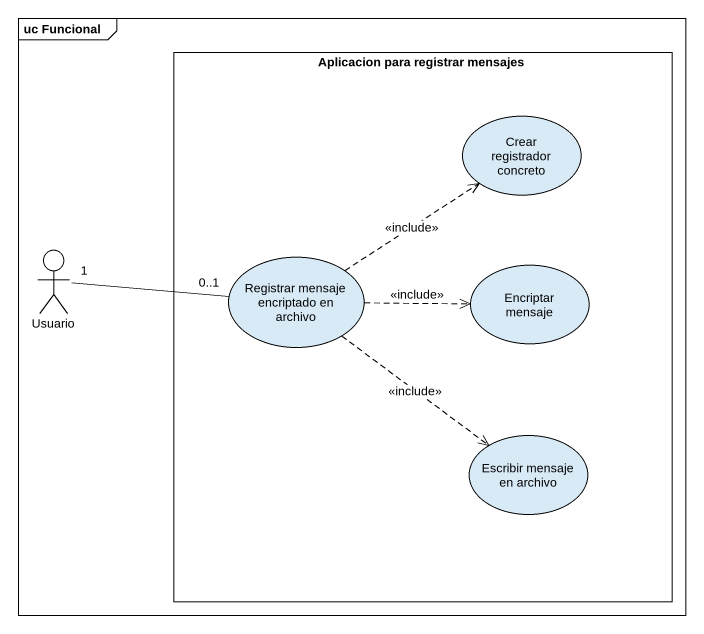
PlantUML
@startuml
mainframe uc Funcional
rectangle "Aplicacion para registrar mensajes" as Aplicacion_para_registrar {
  usecase "Crear registrador concreto" as Crear_registrador_concreto
  usecase "Registrar mensaje encriptado en archivo" as Registrar_mensaje
  usecase "Encriptar mensaje" as Encriptar_mensaje
  usecase "Escribir mensaje en archivo" as Escribir_mensaje_en_archivo
}
actor Usuario
Usuario "1" -right- "0..1" Registrar_mensaje
Registrar_mensaje .up.> Crear_registrador_concreto : <<include>>
Registrar_mensaje .right.> Encriptar_mensaje : <<include>>
Registrar_mensaje ..> Escribir_mensaje_en_archivo : <<include>>
@enduml
